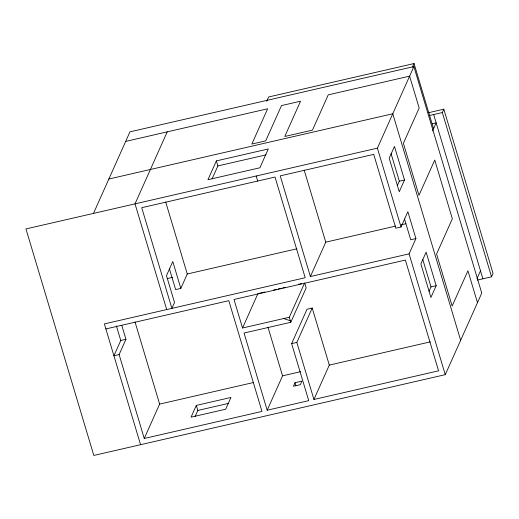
<?xml version="1.0" encoding="UTF-8"?>
<svg xmlns="http://www.w3.org/2000/svg" width="519" height="519" viewBox="0 0 519 519"><rect width="100%" height="100%" fill="white"/><g stroke="black" fill="none" stroke-linecap="round" stroke-linejoin="round"><path stroke-width="0.78" d="M93.472 213.413L129.951 131.852L413.883 66.581L481.762 293.099L445.276 374.66L93.822 455.448L25.95 228.931L377.404 148.142L413.883 66.581M167.228 131.858L135.024 203.857L166.696 309.564M116.392 325.913L120.758 340.49L113.921 355.774L119.117 354.581L125.955 339.296L121.816 325.491M216.371 160.896L207.957 179.71L259.896 167.773L268.31 148.959L216.371 160.896L217.876 165.931L212.05 178.958M169.434 268.868L175.636 289.583L180.833 288.382L187.268 273.993L165.684 201.975M266.701 101.25L268.615 96.982L414.039 63.552L433.566 128.725M105.876 328.929L228.801 300.67L261.985 411.411L144.256 438.477L159.631 404.093L135.037 322.007M196.325 405.41L191.063 417.166L225.687 409.206L230.949 397.45L196.325 405.41L197.83 410.445L195.202 416.322M242.542 328.002L233.991 299.476L405.391 260.077L438.574 370.819L313.924 399.474L329.299 365.097L312.204 308.046L307.008 309.24L291.633 343.617L308.727 400.668L267.175 410.218L244.047 333.036L290.796 322.293L306.171 287.909L304.666 282.881L289.284 317.258L242.542 328.002L257.917 293.624L264.93 292.009M310.394 276.536L280.228 175.863L373.719 154.37L395.841 228.198L401.031 227.004L407.869 211.72L415.914 238.565L409.076 253.849L310.394 276.536L325.77 242.159L304.192 170.135M412.456 67.094L414.039 63.552M313.924 399.474L296.829 342.423L312.204 308.046M267.175 410.218L282.557 375.84L267.986 327.217M295.006 382.724L293.43 386.253L300.352 384.657L301.935 381.134L295.006 382.724L295.869 385.598M397.346 185.601L399.319 181.196L391.092 153.734M404.509 179.996L399.254 191.758L389.198 158.198L394.459 146.442L404.509 179.996L399.319 181.196M432.612 130.853L436.174 122.893L432.243 123.794M477.389 280.072L491.551 276.815L442.331 112.545L443.829 109.191L428.817 112.642M429.018 291.308L430.991 286.903L422.764 259.442M436.187 285.703L430.926 297.465L420.87 263.905L426.131 252.15L436.187 285.703L430.991 286.903M476.974 278.703L480.503 270.814M491.551 276.815L493.05 273.461L443.829 109.191M125.676 141.408L267.642 108.776L251.864 144.048L265.715 140.863L281.493 105.591L300.54 101.211L284.762 136.484L312.464 130.12L328.242 94.847L409.608 76.144L419.164 108.023L403.386 143.296L418.969 195.306L434.747 160.034L452.347 218.765L436.57 254.031L452.153 306.048L467.93 270.775L477.486 302.655M108.847 179.036L392.779 113.765L460.651 340.282M429.738 115.439L442.331 112.545M217.876 165.931L265.884 154.896M167.176 278.612L172.665 277.354M187.268 273.993L296.913 248.789M325.77 242.159L395.692 226.083M401.193 224.818L405.903 223.734M415.914 238.565L410.717 239.759L404.515 219.05M273.5 290.043L276.614 289.323M278.178 288.966L281.292 288.253M282.849 287.889L285.184 287.357M298.431 284.308L301.545 283.595M120.758 340.49L125.955 339.296M291.633 343.617L296.829 342.423M159.631 404.093L253.655 382.484M282.557 375.84L300.585 371.695M329.299 365.097L430.283 341.878M197.83 410.445L228.522 403.386M283.757 318.53L290.355 320.82M433.67 114.537L482.891 278.807M377.404 148.142L401.031 227.004M409.076 253.849L445.276 374.66M256.211 175.999L257.722 181.034M289.284 317.258L290.796 322.293M180.833 288.382L172.788 261.537L166.476 275.647L174.52 302.493L171.893 308.37L141.726 207.697L275.031 177.057L305.198 277.73L104.371 323.895L140.571 444.705M119.117 354.581L144.256 438.477"/></g></svg>
